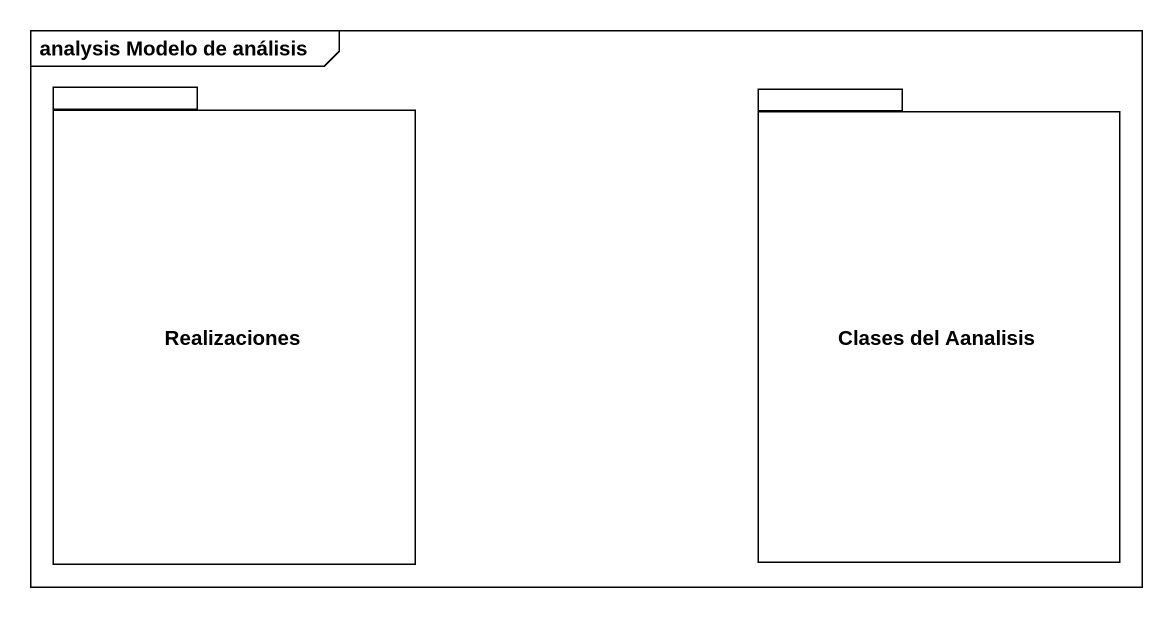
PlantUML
@startuml
mainframe analysis Modelo de análisis
package Realizaciones {
}
package "Clases del Aanalisis" as Clases_del_Aanalisis {
}
@enduml
